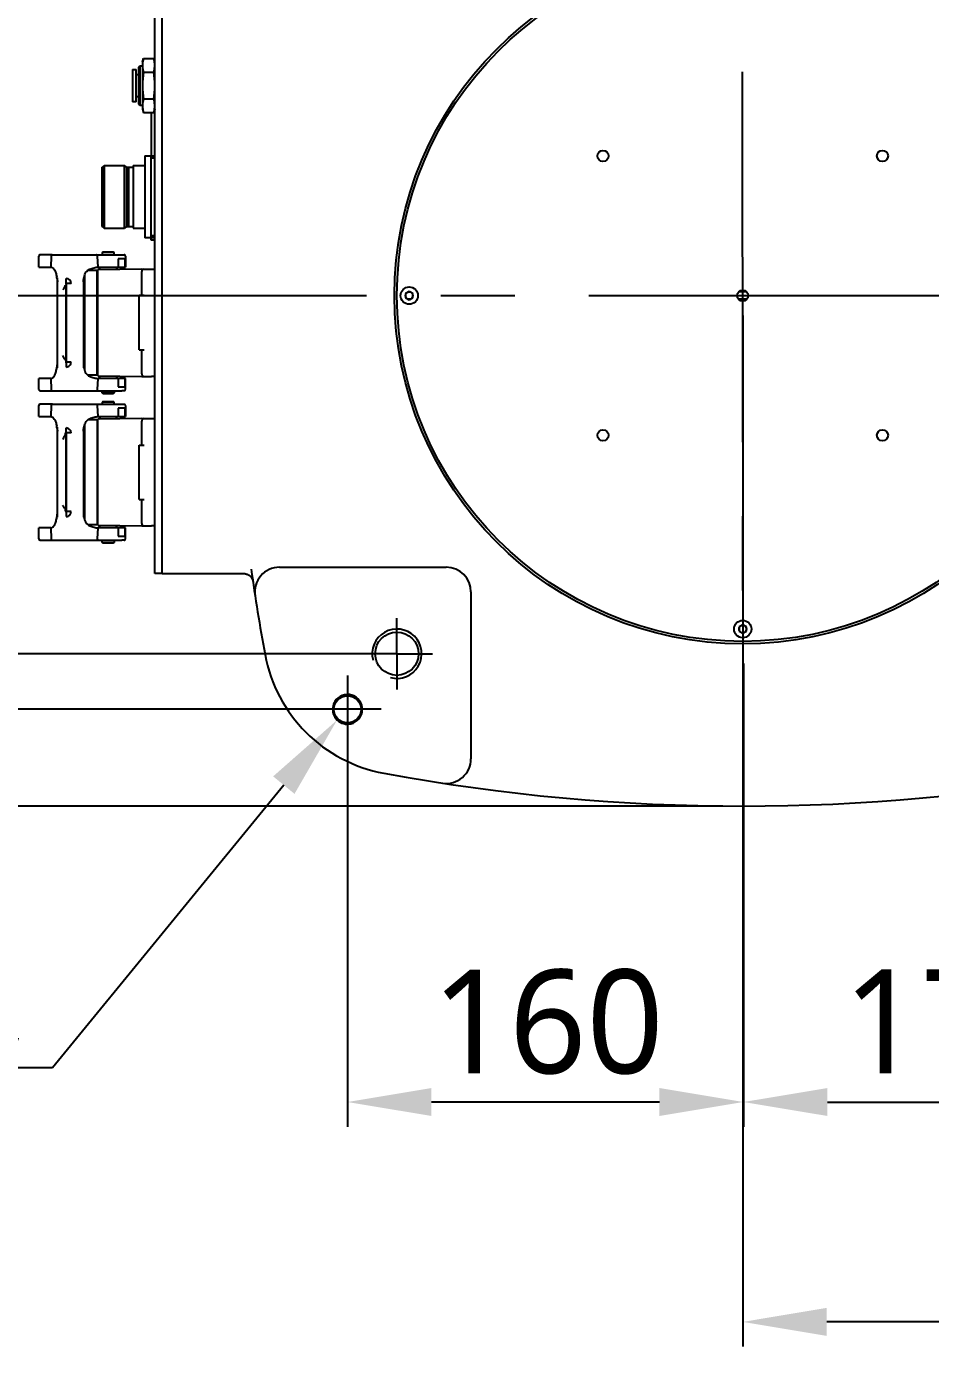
# Model space of a CAD drawing. Header units: millimetres. Extents: x 7426 to 8740, y 124 to 421.
# Drawn here: x 7990.22 to 8008.53, y 343.57 to 370.3 of the extents above; entities that cross this region are included whole.
import ezdxf
from ezdxf import colors
from ezdxf.entities.mleader import LeaderData, LeaderLine
from ezdxf.math import Vec2, Vec3

# ---------------------------------------------------------------- set-up
doc = ezdxf.new("R2010")
doc.units = ezdxf.units.MM
doc.linetypes.add('CENTER', pattern=[0.6, 0.375, -0.075, 0.075, -0.075])
for name, color, linetype in [('中心线', 7, 'Continuous'), ('外形图', 7, 'Continuous'), ('多重引线', 7, 'Continuous'), ('尺寸标注', 7, 'Continuous')]:
    doc.layers.add(name, color=color, linetype=linetype)
doc.styles.add('微软雅黑', font='msyh.ttc')
doc.dimstyles.new('尺寸标注_1_20比例', dxfattribs={"dimtxt": 2.1, "dimasz": 1.7, "dimexe": 0.5, "dimexo": 0.4, "dimgap": 0.5, "dimtad": 1, "dimdec": 1, "dimlfac": 20, "dimdsep": 46, "dimtxsty": '微软雅黑', "dimcen": 0.09, "dimadec": 0, "dimazin": 0, "dimtp": 0.01, "dimtm": 0.01, "dimtfac": 1, "dimtdec": 1, "dimtofl": 0, "dimtmove": 0, "dimatfit": 3, "dimfxl": 1, "dimtolj": 1, "dimarcsym": 0})

# ---------------------------------------------------------------- blocks, each defined once
blk = doc.blocks.new('*D988')
at = {"layer": 'Defpoints', "color": 0}
for p in [(8004.723, 375.18), (7980.613, 354.51), (8004.723, 354.51)]:
    blk.add_point(p, dxfattribs=at)
at = {"layer": '尺寸标注', "color": 0, "linetype": 'Continuous', "lineweight": -2}
for p, q in [((8004.323, 375.18), (7980.113, 375.18)), ((7980.613, 373.48), (7980.613, 356.21)), ((8004.323, 354.51), (7980.113, 354.51))]:
    blk.add_line(p, q, dxfattribs=at)
at = {"layer": '尺寸标注', "color": 0}
for points in [[(7980.897, 373.48), (7980.33, 373.48), (7980.613, 375.18)], [(7980.33, 356.21), (7980.897, 356.21), (7980.613, 354.51)]]:
    blk.add_solid(points, dxfattribs=at)
at = {"layer": '尺寸标注', "color": 0, "insert": (7977.49, 364.845), "char_height": 2.1, "attachment_point": 2, "rotation": 90, "style": '微软雅黑'}
blk.add_mtext('\\A1;（{\\A1;413.4）}', dxfattribs=at)
blk = doc.blocks.new('*D989')
at = {"layer": 'Defpoints', "color": 0}
for p in [(7997.768, 373.22), (7984.708, 356.469), (7997.807, 356.469)]:
    blk.add_point(p, dxfattribs=at)
at = {"layer": '尺寸标注', "color": 0, "linetype": 'Continuous', "lineweight": -2}
for p, q in [((7997.368, 373.22), (7984.208, 373.22)), ((7984.708, 371.52), (7984.708, 358.169)), ((7997.407, 356.469), (7984.208, 356.469))]:
    blk.add_line(p, q, dxfattribs=at)
at = {"layer": '尺寸标注', "color": 0}
for points in [[(7984.991, 371.52), (7984.425, 371.52), (7984.708, 373.22)], [(7984.425, 358.169), (7984.991, 358.169), (7984.708, 356.469)]]:
    blk.add_solid(points, dxfattribs=at)
at = {"layer": '尺寸标注', "color": 0, "insert": (7982.036, 364.333), "char_height": 2.1, "attachment_point": 2, "rotation": 90, "style": '微软雅黑'}
blk.add_mtext('\\A1;\\A1;335', dxfattribs=at)
blk = doc.blocks.new('*D990')
at = {"layer": 'Defpoints', "color": 0}
for p in [(8004.737, 357.794), (7996.722, 357.554), (7996.722, 348.519)]:
    blk.add_point(p, dxfattribs=at)
at = {"layer": '尺寸标注', "color": 0, "linetype": 'Continuous', "lineweight": -2}
for p, q in [((8004.737, 357.394), (8004.737, 348.019)), ((7996.722, 357.154), (7996.722, 348.019)), ((8003.037, 348.519), (7998.422, 348.519))]:
    blk.add_line(p, q, dxfattribs=at)
at = {"layer": '尺寸标注', "color": 0}
for points in [[(7998.422, 348.802), (7998.422, 348.236), (7996.722, 348.519)], [(8003.037, 348.236), (8003.037, 348.802), (8004.737, 348.519)]]:
    blk.add_solid(points, dxfattribs=at)
at = {"layer": '尺寸标注', "color": 0, "insert": (8000.778, 351.2), "char_height": 2.1, "attachment_point": 2, "style": '微软雅黑'}
blk.add_mtext('\\A1;\\A1;160', dxfattribs=at)
blk = doc.blocks.new('*D994')
at = {"layer": 'Defpoints', "color": 0}
for p in [(8004.737, 357.756), (8013.473, 357.594), (8013.473, 348.519)]:
    blk.add_point(p, dxfattribs=at)
at = {"layer": '尺寸标注', "color": 0, "linetype": 'Continuous', "lineweight": -2}
for p, q in [((8004.737, 357.356), (8004.737, 348.019)), ((8013.473, 357.194), (8013.473, 348.019)), ((8006.437, 348.519), (8011.773, 348.519))]:
    blk.add_line(p, q, dxfattribs=at)
at = {"layer": '尺寸标注', "color": 0}
for points in [[(8006.437, 348.802), (8006.437, 348.236), (8004.737, 348.519)], [(8011.773, 348.236), (8011.773, 348.802), (8013.473, 348.519)]]:
    blk.add_solid(points, dxfattribs=at)
at = {"layer": '尺寸标注', "color": 0, "insert": (8009.105, 351.202), "char_height": 2.1, "attachment_point": 2, "style": '微软雅黑'}
blk.add_mtext('\\A1;\\A1;175', dxfattribs=at)
blk = doc.blocks.new('*D995')
at = {"layer": 'Defpoints', "color": 0}
for p in [(7998.845, 372.095), (7988.333, 357.594), (7997.722, 357.594)]:
    blk.add_point(p, dxfattribs=at)
at = {"layer": '尺寸标注', "color": 0, "linetype": 'Continuous', "lineweight": -2}
for p, q in [((7998.445, 372.095), (7987.833, 372.095)), ((7988.333, 370.395), (7988.333, 359.294)), ((7997.322, 357.594), (7987.833, 357.594))]:
    blk.add_line(p, q, dxfattribs=at)
at = {"layer": '尺寸标注', "color": 0}
for points in [[(7988.616, 370.395), (7988.049, 370.395), (7988.333, 372.095)], [(7988.049, 359.294), (7988.616, 359.294), (7988.333, 357.594)]]:
    blk.add_solid(points, dxfattribs=at)
at = {"layer": '尺寸标注', "color": 0, "insert": (7985.662, 364.815), "char_height": 2.1, "attachment_point": 2, "rotation": 90, "style": '微软雅黑'}
blk.add_mtext('\\A1;\\A1;290', dxfattribs=at)
blk = doc.blocks.new('*D1231')
at = {"layer": 'Defpoints', "color": 0}
for p in [(8004.723, 364.845), (8012.689, 356.594), (8004.723, 344.067)]:
    blk.add_point(p, dxfattribs=at)
at = {"layer": '多重引线', "color": 0, "lineweight": -2}
for p, q in [((8004.723, 364.445), (8004.723, 343.567)), ((8012.689, 356.194), (8012.689, 343.567)), ((8010.989, 344.067), (8006.423, 344.067)), ((8012.689, 344.067), (8025.771, 344.067))]:
    blk.add_line(p, q, dxfattribs=at)
at = {"layer": '多重引线', "color": 0}
for points in [[(8006.423, 344.351), (8006.423, 343.784), (8004.723, 344.067)], [(8010.989, 343.784), (8010.989, 344.351), (8012.689, 344.067)]]:
    blk.add_solid(points, dxfattribs=at)
at = {"layer": '多重引线', "color": 0, "insert": (8020.08, 345.659), "char_height": 2.1, "attachment_point": 5, "style": '微软雅黑'}
blk.add_mtext('\\A1;\\A1;160±0.5', dxfattribs=at)
blk = doc.blocks.new('*D1245')
at = {"layer": 'Defpoints', "color": 0}
for p in [(8015.058, 388.664), (7992.822, 370.47), (8015.058, 364.845)]:
    blk.add_point(p, dxfattribs=at)
at = {"layer": '多重引线', "color": 0, "lineweight": -2}
for p, q in [((7992.822, 370.87), (7992.822, 389.164)), ((8015.058, 365.245), (8015.058, 389.164)), ((7994.522, 388.664), (8013.358, 388.664))]:
    blk.add_line(p, q, dxfattribs=at)
at = {"layer": '多重引线', "color": 0}
for points in [[(7994.522, 388.948), (7994.522, 388.381), (7992.822, 388.664)], [(8013.358, 388.381), (8013.358, 388.948), (8015.058, 388.664)]]:
    blk.add_solid(points, dxfattribs=at)
at = {"layer": '多重引线', "color": 0, "insert": (8003.94, 390.453), "char_height": 2.1, "attachment_point": 5, "style": '微软雅黑'}
blk.add_mtext('\\A1;\\A1;(444.7)', dxfattribs=at)

msp = doc.modelspace()

# ---------------------------------------------------------------- linework, layer by layer
at = {"layer": '中心线', "linetype": 'CENTER', "ltscale": 20}
for p, q in [((8004.7371, 349.8765), (8004.7083, 376.7085)), ((7989.6085, 364.8448), (8080.2305, 364.8448))]:
    msp.add_line(p, q, dxfattribs=at)
at = {"layer": '外形图', "color": 0, "linetype": 'Continuous'}
for p, q in [((7992.8221, 359.2195), (7992.8221, 370.4701)), ((7992.9721, 359.2195), (7992.9721, 370.4701)), ((7992.3695, 369.4201), (7992.3695, 368.77)), ((7992.3695, 369.4201), (7992.4445, 369.4201)), ((7992.4445, 368.77), (7992.4445, 369.4201)), ((7992.4895, 369.4644), (7992.5202, 369.4951)), ((7992.4895, 369.4644), (7992.4895, 368.7257)), ((7992.5202, 369.4951), (7992.5202, 368.695)), ((7992.5202, 369.4951), (7992.5721, 369.4951)), ((7992.5721, 369.5701), (7992.5917, 369.6436)), ((7992.5721, 369.5701), (7992.5721, 368.62)), ((7992.5917, 369.6436), (7992.8024, 369.6436)), ((7992.8221, 369.5701), (7992.8024, 369.6436)), ((7992.4445, 369.3188), (7992.4895, 369.3188)), ((7992.5917, 369.3693), (7992.8024, 369.3693)), ((7992.4895, 368.8713), (7992.4445, 368.8713)), ((7992.4445, 368.77), (7992.3695, 368.77)), ((7992.5202, 368.695), (7992.4895, 368.7257)), ((7992.5721, 368.695), (7992.5202, 368.695)), ((7992.5721, 368.62), (7992.5917, 368.5465)), ((7992.8024, 368.8208), (7992.5917, 368.8208)), ((7992.8221, 368.62), (7992.8024, 368.5465)), ((7992.8024, 368.5465), (7992.5917, 368.5465)), ((7992.7471, 368.5465), (7992.7471, 367.6775)), ((7992.6221, 367.6775), (7992.6221, 366.0124)), ((7992.6221, 367.6775), (7992.7996, 367.6775)), ((7992.7471, 366.0124), (7992.7471, 367.6775)), ((7992.7471, 367.6325), (7992.8221, 367.6325)), ((7992.7996, 367.6325), (7992.7996, 367.6775)), ((7991.747, 367.4424), (7991.747, 366.2474)), ((7991.747, 367.4424), (7991.772, 367.4424)), ((7991.772, 367.4549), (7991.797, 367.48)), ((7991.772, 367.4549), (7991.772, 366.2349)), ((7991.797, 367.48), (7991.797, 366.2099)), ((7991.797, 367.48), (7992.2095, 367.48)), ((7992.2095, 366.2099), (7992.2095, 367.48)), ((7992.247, 367.4424), (7992.2095, 367.48)), ((7992.247, 367.4424), (7992.247, 366.2474)), ((7992.247, 367.4424), (7992.387, 367.4424)), ((7992.2905, 367.4353), (7992.2905, 366.2545)), ((7992.387, 367.48), (7992.6221, 367.48)), ((7992.387, 367.4799), (7992.387, 366.2099)), ((7991.747, 366.2474), (7991.772, 366.2474)), ((7991.772, 366.2349), (7991.797, 366.2099)), ((7991.797, 366.2099), (7992.2095, 366.2099)), ((7992.247, 366.2474), (7992.2095, 366.2099)), ((7992.247, 366.2474), (7992.387, 366.2474)), ((7992.387, 366.2099), (7992.6221, 366.2099)), ((7992.7996, 366.0124), (7992.6221, 366.0124)), ((7992.8221, 366.0574), (7992.7471, 366.0574)), ((7992.7471, 365.9699), (7992.7471, 366.0124)), ((7992.8221, 365.9699), (7992.7471, 365.9699)), ((7992.7996, 366.0124), (7992.7996, 366.0574)), ((7990.4769, 365.4227), (7990.4769, 365.6448)), ((7990.7465, 365.6698), (7990.5019, 365.6698)), ((7990.7226, 365.6448), (7990.7161, 365.4227)), ((7990.7495, 365.6698), (7992.1526, 365.6698)), ((7991.6742, 365.4227), (7991.6602, 365.6448)), ((7991.757, 365.7149), (7991.767, 365.7249)), ((7991.757, 365.7149), (7991.757, 365.6698)), ((7991.997, 365.7149), (7991.757, 365.7149)), ((7991.987, 365.7249), (7991.767, 365.7249)), ((7991.987, 365.7249), (7991.997, 365.7149)), ((7991.997, 365.6698), (7991.997, 365.7149)), ((7992.1526, 365.6698), (7992.1998, 365.6698)), ((7992.227, 365.6448), (7992.227, 365.4227)), ((7990.4769, 365.4227), (7990.7161, 365.4227)), ((7992.5571, 365.3798), (7991.6695, 365.3698)), ((7991.6742, 365.4227), (7992.227, 365.4227)), ((7991.6766, 365.3699), (7991.7306, 365.4227)), ((7992.0235, 365.4227), (7992.0729, 365.3744)), ((7992.0798, 365.5927), (7992.0798, 365.4227)), ((7992.221, 365.5927), (7992.0798, 365.5927)), ((7992.221, 365.4227), (7992.221, 365.5927)), ((7992.5571, 365.3798), (7992.7571, 365.3798)), ((7992.7571, 365.3793), (7992.8221, 365.3793)), ((7990.8524, 363.3836), (7990.8524, 365.2059)), ((7991.3774, 365.206), (7991.3774, 363.3835)), ((7991.4024, 365.2637), (7991.4024, 363.3258)), ((7991.4715, 365.3586), (7991.657, 365.3586)), ((7991.657, 363.231), (7991.657, 365.3586)), ((7991.657, 365.3061), (7991.6695, 365.3061)), ((7991.6695, 363.2197), (7991.6695, 365.3698)), ((7992.5571, 364.8448), (7992.5571, 365.3298)), ((7991.0274, 365.089), (7991.0174, 365.0882)), ((7991.0174, 365.0876), (7991.0174, 365.0886)), ((7991.0174, 365.0882), (7991.0366, 365.087)), ((7991.0366, 365.087), (7991.0174, 365.0855)), ((7991.0174, 365.0855), (7991.0366, 365.0843)), ((7991.0366, 365.0843), (7991.0174, 365.0829)), ((7991.0174, 365.0829), (7991.0366, 365.0816)), ((7991.0366, 365.0816), (7991.0174, 365.0802)), ((7991.0174, 365.0802), (7991.0366, 365.0789)), ((7991.0366, 365.0789), (7991.0174, 365.0775)), ((7991.0174, 365.0775), (7991.0366, 365.0762)), ((7991.0366, 365.0762), (7991.0174, 365.0748)), ((7991.0174, 365.0748), (7991.0366, 365.0735)), ((7991.0366, 365.0735), (7991.0174, 365.0721)), ((7991.0174, 365.0721), (7991.0366, 365.0708)), ((7991.0366, 365.0708), (7991.0174, 365.0694)), ((7991.0174, 365.0694), (7991.0366, 365.0682)), ((7991.0366, 365.0682), (7991.0174, 365.0667)), ((7991.0174, 365.0667), (7991.0366, 365.0655)), ((7991.0366, 365.0655), (7991.0174, 365.064)), ((7991.0174, 365.064), (7991.0366, 365.0628)), ((7991.0366, 365.0628), (7991.0174, 365.0613)), ((7991.0174, 365.0613), (7991.0274, 365.0607)), ((7991.0274, 365.0913), (7991.0273, 365.0935)), ((7991.0274, 365.0876), (7991.0274, 365.0905)), ((7991.1274, 365.0905), (7991.0274, 365.0905)), ((7991.0274, 365.0589), (7991.0274, 365.0607)), ((7991.0274, 363.5314), (7991.0274, 365.0582)), ((7991.0366, 363.5019), (7991.0366, 365.0876)), ((7992.507, 363.7447), (7992.507, 364.8448)), ((7992.6071, 364.8448), (7992.507, 364.8448)), ((7997.9724, 364.9314), (7997.8974, 364.8881)), ((7997.8974, 364.8881), (7997.8974, 364.8015)), ((7998.0474, 364.8881), (7997.9724, 364.9314)), ((7998.0474, 364.8015), (7998.0474, 364.8881)), ((8004.8057, 364.9198), (8004.6397, 364.9198)), ((7997.8974, 364.8015), (7997.9724, 364.7582)), ((7997.9724, 364.7582), (7998.0474, 364.8015)), ((8004.8057, 364.7698), (8004.6397, 364.7698)), ((7991.0274, 363.5289), (7991.0174, 363.5282)), ((7991.0174, 363.5282), (7991.0366, 363.5268)), ((7991.0366, 363.5268), (7991.0174, 363.5255)), ((7991.0174, 363.5255), (7991.0366, 363.5241)), ((7991.0366, 363.5241), (7991.0174, 363.5228)), ((7991.0174, 363.5228), (7991.0366, 363.5214)), ((7991.0366, 363.5214), (7991.0174, 363.5202)), ((7991.0174, 363.5202), (7991.0366, 363.5187)), ((7991.0366, 363.5187), (7991.0174, 363.5175)), ((7991.0174, 363.5175), (7991.0366, 363.516)), ((7991.0366, 363.516), (7991.0174, 363.5148)), ((7991.0174, 363.5148), (7991.0366, 363.5133)), ((7991.0366, 363.5133), (7991.0174, 363.5121)), ((7991.0174, 363.5121), (7991.0366, 363.5106)), ((7991.0366, 363.5106), (7991.0174, 363.5094)), ((7991.0174, 363.5094), (7991.0366, 363.5079)), ((7991.0366, 363.5079), (7991.0174, 363.5067)), ((7991.0174, 363.5067), (7991.0366, 363.5052)), ((7991.0366, 363.5052), (7991.0174, 363.504)), ((7991.0174, 363.504), (7991.0366, 363.5025)), ((7991.0366, 363.5025), (7991.0174, 363.5013)), ((7991.0174, 363.5013), (7991.0274, 363.5005)), ((7991.0274, 363.5289), (7991.0274, 363.5307)), ((7991.0274, 363.499), (7991.0274, 363.502)), ((7992.507, 363.7447), (7992.6071, 363.7447)), ((7992.5571, 363.2597), (7992.5571, 363.7447)), ((7991.0272, 363.4993), (7991.0274, 363.499)), ((7991.1274, 363.499), (7991.0274, 363.499)), ((7991.6695, 363.2835), (7991.657, 363.2835)), ((7990.4769, 362.9447), (7990.4769, 363.1669)), ((7990.7161, 363.1669), (7990.4769, 363.1669)), ((7990.7161, 363.1669), (7990.7226, 362.9447)), ((7991.657, 363.231), (7991.4715, 363.231)), ((7991.6602, 362.9447), (7991.6742, 363.1669)), ((7991.6695, 363.2197), (7992.5571, 363.2097)), ((7992.227, 363.1669), (7991.6742, 363.1669)), ((7991.6766, 363.2196), (7991.7306, 363.1669)), ((7992.0235, 363.1669), (7992.0729, 363.2152)), ((7992.0798, 363.1669), (7992.0798, 362.9969)), ((7992.0798, 362.9969), (7992.221, 362.9969)), ((7992.221, 362.9969), (7992.221, 363.1669)), ((7992.227, 362.9447), (7992.227, 363.1669)), ((7992.5571, 363.2097), (7992.7571, 363.2097)), ((7992.8221, 363.2092), (7992.7571, 363.2092)), ((7990.5019, 362.9197), (7990.7465, 362.9197)), ((7990.7495, 362.9197), (7992.1526, 362.9197)), ((7991.757, 362.8747), (7991.757, 362.9197)), ((7991.767, 362.8647), (7991.757, 362.8747)), ((7991.757, 362.8747), (7991.997, 362.8747)), ((7991.767, 362.6997), (7991.757, 362.6897)), ((7991.767, 362.8647), (7991.987, 362.8647)), ((7991.767, 362.6997), (7991.987, 362.6997)), ((7991.997, 362.8747), (7991.987, 362.8647)), ((7991.997, 362.6897), (7991.987, 362.6997)), ((7991.997, 362.9197), (7991.997, 362.8747)), ((7992.2016, 362.9197), (7992.1526, 362.9197)), ((7990.4769, 362.3975), (7990.4769, 362.6197)), ((7990.7481, 362.6447), (7990.5019, 362.6447)), ((7990.7226, 362.6197), (7990.7161, 362.3975)), ((7990.7226, 362.6197), (7990.7255, 362.6196)), ((7990.7241, 362.6196), (7990.7226, 362.6189)), ((7990.7488, 362.6447), (7992.1526, 362.6447)), ((7991.6742, 362.3975), (7991.6602, 362.6197)), ((7991.757, 362.6897), (7991.757, 362.6447)), ((7991.997, 362.6897), (7991.757, 362.6897)), ((7991.997, 362.6447), (7991.997, 362.6897)), ((7992.0798, 362.5675), (7992.0798, 362.3975)), ((7992.221, 362.5675), (7992.0798, 362.5675)), ((7992.1526, 362.6447), (7992.1998, 362.6447)), ((7992.221, 362.3975), (7992.221, 362.5675)), ((7992.227, 362.6197), (7992.227, 362.3975)), ((7990.4769, 362.3975), (7990.7161, 362.3975)), ((7990.8524, 360.3584), (7990.8524, 362.1808)), ((7991.0274, 362.0659), (7991.0274, 362.1656)), ((7991.3774, 362.1808), (7991.3774, 360.3584)), ((7991.4024, 362.2384), (7991.4024, 360.3008)), ((7991.4719, 362.3334), (7991.657, 362.3334)), ((7991.657, 362.3334), (7991.657, 360.2058)), ((7991.657, 362.2809), (7991.6695, 362.2809)), ((7992.5571, 362.3547), (7991.6695, 362.3447)), ((7991.6695, 360.1945), (7991.6695, 362.3447)), ((7991.6742, 362.3975), (7992.227, 362.3975)), ((7991.6798, 362.3448), (7991.7325, 362.3975)), ((7992.0215, 362.3975), (7992.0699, 362.3492)), ((7992.5568, 362.3547), (7992.557, 362.3547)), ((7992.5571, 362.3547), (7992.7571, 362.3547)), ((7992.5571, 361.8196), (7992.5571, 362.3047)), ((7992.7571, 362.3542), (7992.8221, 362.3542)), ((7991.0274, 362.0638), (7991.0174, 362.0631)), ((7991.0174, 362.0624), (7991.0174, 362.0634)), ((7991.0174, 362.0631), (7991.0366, 362.0618)), ((7991.0366, 362.0618), (7991.0174, 362.0604)), ((7991.0174, 362.0598), (7991.0174, 362.0611)), ((7991.0174, 362.0604), (7991.0366, 362.0591)), ((7991.0366, 362.0591), (7991.0174, 362.0577)), ((7991.0174, 362.0571), (7991.0174, 362.0584)), ((7991.0174, 362.0577), (7991.0366, 362.0564)), ((7991.0366, 362.0564), (7991.0174, 362.055)), ((7991.0174, 362.0544), (7991.0174, 362.0557)), ((7991.0174, 362.055), (7991.0366, 362.0538)), ((7991.0366, 362.0538), (7991.0174, 362.0523)), ((7991.0174, 362.0517), (7991.0174, 362.053)), ((7991.0174, 362.0523), (7991.0366, 362.0511)), ((7991.0366, 362.0511), (7991.0174, 362.0496)), ((7991.0174, 362.049), (7991.0174, 362.0503)), ((7991.0174, 362.0496), (7991.0366, 362.0484)), ((7991.0366, 362.0484), (7991.0174, 362.0469)), ((7991.0174, 362.0463), (7991.0174, 362.0476)), ((7991.0174, 362.0469), (7991.0366, 362.0457)), ((7991.0366, 362.0457), (7991.0174, 362.0442)), ((7991.0174, 362.0436), (7991.0174, 362.0449)), ((7991.0174, 362.0442), (7991.0366, 362.043)), ((7991.0366, 362.043), (7991.0174, 362.0415)), ((7991.0174, 362.0409), (7991.0174, 362.0423)), ((7991.0174, 362.0415), (7991.0279, 362.0409)), ((7991.0366, 362.0403), (7991.0174, 362.0388)), ((7991.0174, 362.0382), (7991.0174, 362.0396)), ((7991.0174, 362.0388), (7991.0366, 362.0376)), ((7991.0366, 362.0376), (7991.0174, 362.0361)), ((7991.0174, 362.0358), (7991.0174, 362.0369)), ((7991.0174, 362.0361), (7991.0274, 362.0355)), ((7991.0274, 362.0634), (7991.0274, 362.0654)), ((7991.1274, 362.0654), (7991.0274, 362.0654)), ((7991.0274, 362.0337), (7991.0274, 362.0355)), ((7991.0274, 360.5062), (7991.0274, 362.033)), ((7991.0366, 362.0611), (7991.0366, 362.0624)), ((7991.0366, 362.0584), (7991.0366, 362.0598)), ((7991.0366, 362.0557), (7991.0366, 362.0571)), ((7991.0366, 362.053), (7991.0366, 362.0544)), ((7991.0366, 362.0503), (7991.0366, 362.0517)), ((7991.0366, 362.0476), (7991.0366, 362.049)), ((7991.0366, 362.0449), (7991.0366, 362.0463)), ((7991.0366, 362.0423), (7991.0366, 362.0436)), ((7991.0366, 360.501), (7991.0366, 362.0409)), ((7992.507, 360.7196), (7992.507, 361.8196)), ((7992.507, 361.8196), (7992.6071, 361.8196)), ((7991.3949, 361.2569), (7991.3774, 361.26)), ((7991.3949, 361.1847), (7991.3774, 361.1816)), ((7991.3949, 361.1716), (7991.3774, 361.1747)), ((7991.3949, 361.1585), (7991.3774, 361.1615)), ((7991.3949, 361.2635), (7991.3785, 361.2664)), ((7991.3949, 361.1847), (7991.3949, 361.2635)), ((7991.3949, 361.0797), (7991.3949, 361.1716)), ((7991.3949, 361.0797), (7991.3774, 361.0766)), ((7991.3774, 360.9778), (7991.3949, 360.9747)), ((7991.3949, 360.9616), (7991.3774, 360.9585)), ((7991.3949, 360.9288), (7991.3774, 360.9318)), ((7991.3949, 360.8566), (7991.3774, 360.8535)), ((7991.3949, 360.9353), (7991.3785, 360.9382)), ((7991.3949, 360.9616), (7991.3949, 360.9747)), ((7991.3949, 360.8566), (7991.3949, 360.9353)), ((7991.3774, 360.7546), (7991.3949, 360.7516)), ((7991.3949, 360.6859), (7991.3774, 360.6828)), ((7991.3774, 360.6628), (7991.3949, 360.6597)), ((7991.3949, 360.6006), (7991.3774, 360.5975)), ((7991.3774, 360.5709), (7991.3949, 360.5678)), ((7991.3949, 360.5941), (7991.3785, 360.5912)), ((7991.3949, 360.6859), (7991.3949, 360.7516)), ((7991.3949, 360.5941), (7991.3949, 360.6597)), ((7991.3949, 360.489), (7991.3949, 360.5678)), ((7992.507, 360.7196), (7992.6071, 360.7196)), ((7992.5571, 360.2345), (7992.5571, 360.7196)), ((7991.0274, 360.5037), (7991.0174, 360.5031)), ((7991.0174, 360.5023), (7991.0174, 360.5034)), ((7991.0174, 360.5031), (7991.0366, 360.5016)), ((7991.0366, 360.5016), (7991.0174, 360.5004)), ((7991.0174, 360.4996), (7991.0174, 360.501)), ((7991.0174, 360.5004), (7991.0366, 360.4989)), ((7991.0279, 360.4984), (7991.0174, 360.4977)), ((7991.0174, 360.4969), (7991.0174, 360.4983)), ((7991.0174, 360.4977), (7991.0366, 360.4962)), ((7991.0366, 360.4962), (7991.0174, 360.495)), ((7991.0174, 360.4943), (7991.0174, 360.4956)), ((7991.0174, 360.495), (7991.0366, 360.4935)), ((7991.0366, 360.4935), (7991.0174, 360.4923)), ((7991.0174, 360.4916), (7991.0174, 360.4929)), ((7991.0174, 360.4923), (7991.0366, 360.4908)), ((7991.0366, 360.4908), (7991.0174, 360.4896)), ((7991.0174, 360.4889), (7991.0174, 360.4902)), ((7991.0174, 360.4896), (7991.0366, 360.4881)), ((7991.0366, 360.4881), (7991.0174, 360.4869)), ((7991.0174, 360.4862), (7991.0174, 360.4875)), ((7991.0174, 360.4869), (7991.0366, 360.4854)), ((7991.0366, 360.4854), (7991.0174, 360.4842)), ((7991.0174, 360.4835), (7991.0174, 360.4848)), ((7991.0174, 360.4842), (7991.0366, 360.4828)), ((7991.0366, 360.4828), (7991.0174, 360.4815)), ((7991.0174, 360.4808), (7991.0174, 360.4821)), ((7991.0174, 360.4815), (7991.0366, 360.4801)), ((7991.0366, 360.4801), (7991.0174, 360.4788)), ((7991.0174, 360.4781), (7991.0174, 360.4794)), ((7991.0174, 360.4788), (7991.0366, 360.4774)), ((7991.0366, 360.4774), (7991.0174, 360.4761)), ((7991.0174, 360.4761), (7991.0274, 360.4754)), ((7991.0274, 360.5037), (7991.0274, 360.5055)), ((7991.0274, 360.4746), (7991.0274, 360.4758)), ((7991.0274, 360.4744), (7991.0274, 360.4738)), ((7991.0366, 360.4983), (7991.0366, 360.4996)), ((7991.0366, 360.4956), (7991.0366, 360.4969)), ((7991.0366, 360.4929), (7991.0366, 360.4943)), ((7991.0366, 360.4902), (7991.0366, 360.4916)), ((7991.0366, 360.4875), (7991.0366, 360.4889)), ((7991.0366, 360.4848), (7991.0366, 360.4862)), ((7991.0366, 360.4821), (7991.0366, 360.4835)), ((7991.0366, 360.4794), (7991.0366, 360.4808)), ((7991.0366, 360.4768), (7991.0366, 360.4781)), ((7991.3949, 360.5547), (7991.3774, 360.5516)), ((7991.3774, 360.5053), (7991.3949, 360.5022)), ((7991.3949, 360.489), (7991.3774, 360.486)), ((7990.4769, 359.9195), (7990.4769, 360.1417)), ((7990.7161, 360.1417), (7990.4769, 360.1417)), ((7990.7161, 360.1417), (7990.7226, 359.9195)), ((7991.657, 360.2058), (7991.4719, 360.2058)), ((7991.6695, 360.2583), (7991.657, 360.2583)), ((7991.6602, 359.9195), (7991.6742, 360.1417)), ((7991.6695, 360.1945), (7992.5571, 360.1845)), ((7992.227, 360.1417), (7991.6742, 360.1417)), ((7991.6798, 360.1944), (7991.7325, 360.1417)), ((7992.0215, 360.1417), (7992.0699, 360.19)), ((7992.0798, 360.1417), (7992.0798, 359.9717)), ((7992.221, 359.9717), (7992.221, 360.1417)), ((7992.227, 359.9195), (7992.227, 360.1417)), ((7992.557, 360.1845), (7992.5568, 360.1845)), ((7992.5571, 360.1845), (7992.7571, 360.1845)), ((7992.8221, 360.185), (7992.7571, 360.185)), ((7990.5019, 359.8945), (7990.7465, 359.8945)), ((7990.7241, 359.9196), (7990.7226, 359.9203)), ((7990.7226, 359.9196), (7990.7255, 359.9196)), ((7990.7495, 359.8945), (7992.1526, 359.8945)), ((7991.757, 359.8495), (7991.757, 359.8945)), ((7991.767, 359.8395), (7991.757, 359.8495)), ((7991.757, 359.8495), (7991.997, 359.8495)), ((7991.767, 359.8395), (7991.987, 359.8395)), ((7991.997, 359.8495), (7991.987, 359.8395)), ((7991.997, 359.8945), (7991.997, 359.8495)), ((7992.0798, 359.9717), (7992.221, 359.9717)), ((7992.2016, 359.8945), (7992.1526, 359.8945)), ((7995.3463, 359.3445), (7998.7224, 359.3445)), ((7992.9721, 359.2195), (7992.8221, 359.2195)), ((7992.9721, 359.2195), (7994.6179, 359.2195)), ((7999.2224, 358.8445), (7999.2224, 355.4684)), ((8004.7227, 358.181), (8004.6477, 358.1377)), ((8004.7977, 358.1377), (8004.7227, 358.181)), ((8004.6477, 358.1377), (8004.6477, 358.0511)), ((8004.6477, 358.0511), (8004.7227, 358.0078)), ((8004.7227, 358.0078), (8004.7977, 358.0511)), ((8004.7977, 358.0511), (8004.7977, 358.1377))]:
    msp.add_line(p, q, dxfattribs=at)
at = {"layer": '外形图', "color": 0}
for q in [(7997.7223, 358.3152), (7997.0016, 357.5944), (7997.7223, 356.8736), (7998.4431, 357.5944)]:
    msp.add_line((7997.7223, 357.5944), q, dxfattribs=at)
at = {"layer": '外形图', "color": 0, "linetype": 'Continuous'}
for points in [[(7994.6179, 359.2195), (7994.6194, 359.2195), (7994.6259, 359.2192)], [(7994.6259, 359.2192), (7994.6345, 359.2185), (7994.6445, 359.2172), (7994.6557, 359.2151), (7994.6679, 359.2121)], [(7994.6679, 359.2121), (7994.6812, 359.208), (7994.6955, 359.2024), (7994.7107, 359.195), (7994.7276, 359.1847), (7994.7435, 359.1726), (7994.7559, 359.161), (7994.7662, 359.1497), (7994.7746, 359.1386), (7994.7817, 359.1279), (7994.7877, 359.1175), (7994.7927, 359.1074), (7994.7969, 359.0975), (7994.8004, 359.088), (7994.8033, 359.079), (7994.8056, 359.0707), (7994.8074, 359.063), (7994.8089, 359.0558), (7994.81, 359.049), (7994.8104, 359.0468)]]:
    msp.add_lwpolyline(points, dxfattribs=at)
for centre, radius in [((8004.7227, 364.8448), 7.0504), ((8004.7227, 364.8448), 7.0004), ((8001.8941, 367.6734), 0.1125), ((8007.5513, 367.6734), 0.1125), ((7997.9724, 364.8448), 0.175), ((7997.9724, 364.8448), 0.075), ((8004.7227, 364.8448), 0.1125), ((8001.8941, 362.0162), 0.1125), ((8007.5513, 362.0162), 0.1125), ((8004.7227, 358.0944), 0.175), ((8004.7227, 358.0944), 0.075), ((7997.7223, 357.5944), 0.4375), ((7996.7223, 356.4693), 0.275)]:
    msp.add_circle(centre, radius, dxfattribs=at)
for centre, radius, start, end in [((7990.5019, 365.6448), 0.025, 89.99982, 180), ((7992.202, 365.6448), 0.025, 0, 90.01563), ((7992.6071, 365.3298), 0.05, 90, 180.00126), ((7989.856, 365.0397), 0.9983, 10.24247, 10.56481), ((7989.6608, 365.0051), 1.1965, 8.83035, 10.2083), ((7991.0272, 365.0907), 0.1001, 359.93188, 89.9283), ((7991.9612, 365.1088), 0.5811, 169.22246, 171.08224), ((7991.8666, 365.1263), 0.4849, 169.00382, 169.16705), ((7989.8456, 363.5518), 1.0089, 349.57835, 349.75648), ((7989.6565, 363.5851), 1.2009, 349.794, 351.19849), ((7991.9603, 363.4806), 0.5801, 188.93375, 190.7783), ((7991.8658, 363.4631), 0.4841, 190.83253, 191.01976), ((7992.6071, 363.2597), 0.05, 179.99874, 270), ((7990.5019, 362.9447), 0.025, 180, 270.00018), ((7992.202, 362.9447), 0.025, 269.98437, 0), ((7990.5019, 362.6197), 0.025, 90, 180), ((7992.202, 362.6197), 0.025, 0, 90.01563), ((7989.8693, 362.0169), 0.9848, 10.24021, 10.75373), ((7989.6633, 361.9804), 1.194, 8.84476, 10.20979), ((7991.0272, 362.0655), 0.1001, 359.93073, 89.9293), ((7991.9472, 362.0861), 0.5669, 169.21292, 170.83485), ((7991.8532, 362.1037), 0.4712, 168.57147, 169.17668), ((7992.6071, 362.3047), 0.05, 90, 180.00119), ((7989.8692, 360.5223), 0.9849, 349.2475, 349.75977), ((7989.6633, 360.5588), 1.194, 349.79022, 351.15525), ((7991.9476, 360.4532), 0.5672, 189.15835, 190.78687), ((7991.8535, 360.4355), 0.4715, 190.82361, 191.41858), ((7992.6071, 360.2345), 0.05, 179.99881, 270), ((7990.5019, 359.9195), 0.025, 180, 270), ((7992.202, 359.9195), 0.025, 269.98437, 0), ((8034.3902, 364.8448), 40.0022, 187.95452, 190.46271), ((7995.3463, 358.8445), 0.5, 90, 188.73701), ((7998.7224, 358.8445), 0.5, 0, 90), ((7997.7223, 357.5944), 0.5, 255, 195), ((7998.0033, 358.1254), 3.0002, 190.46271, 259.53729), ((7996.7223, 356.4693), 0.3, 255, 195), ((7996.7223, 356.4693), 0.3, 152.79826, 270), ((7998.7224, 355.4684), 0.5, 261.26302, 0), ((8004.7227, 394.5122), 40.0022, 259.53729, 280.46271)]:
    msp.add_arc(centre, radius, start, end, dxfattribs=at)
for points, knots in [([(7992.5917, 369.6436), (7992.5887, 369.6322), (7992.5778, 369.5873), (7992.5721, 369.541), (7992.5721, 369.5064)], [0, 0, 0, 0, 0.2531835, 1, 1, 1, 1]), ([(7992.5721, 369.5064), (7992.5721, 369.495), (7992.5738, 369.4487), (7992.5827, 369.4029), (7992.5917, 369.3693)], [0, 0, 0, 0, 0.2479704, 1, 1, 1, 1]), ([(7992.8176, 369.5696), (7992.8151, 369.5882), (7992.8102, 369.613), (7992.804, 369.6374), (7992.8024, 369.6436)], [0, 0, 0, 0, 0.7481167, 1, 1, 1, 1]), ([(7992.8024, 369.3693), (7992.8054, 369.3806), (7992.8164, 369.4255), (7992.8221, 369.4719), (7992.8221, 369.5064)], [0, 0, 0, 0, 0.2531835, 1, 1, 1, 1]), ([(7992.5917, 368.8208), (7992.5887, 368.8095), (7992.5778, 368.7646), (7992.5721, 368.7182), (7992.5721, 368.6837)], [0, 0, 0, 0, 0.2531835, 1, 1, 1, 1]), ([(7992.5765, 368.6205), (7992.579, 368.6019), (7992.5839, 368.5771), (7992.5901, 368.5527), (7992.5917, 368.5465)], [0, 0, 0, 0, 0.7481167, 1, 1, 1, 1]), ([(7992.8221, 368.6837), (7992.8221, 368.6951), (7992.8203, 368.7414), (7992.8114, 368.7872), (7992.8024, 368.8208)], [0, 0, 0, 0, 0.2479704, 1, 1, 1, 1]), ([(7992.8024, 368.5465), (7992.8054, 368.5577), (7992.8163, 368.6023), (7992.822, 368.6483), (7992.8221, 368.6825)], [0, 0, 0, 0, 0.2531656, 1, 1, 1, 1]), ([(7990.7465, 365.6698), (7990.7404, 365.6698), (7990.7274, 365.6643), (7990.7226, 365.6512), (7990.7226, 365.6448)], [0, 0, 0, 0, 0.4923815, 1, 1, 1, 1]), ([(7991.6602, 365.6448), (7991.6602, 365.6511), (7991.6565, 365.6635), (7991.6445, 365.6698), (7991.639, 365.6698)], [0, 0, 0, 0, 0.5289772, 1, 1, 1, 1]), ([(7990.7161, 365.4227), (7990.7296, 365.4227), (7990.7603, 365.4099), (7990.7946, 365.3664), (7990.8204, 365.3014), (7990.8322, 365.2508), (7990.8374, 365.2227)], [0, 0, 0, 0, 0.161933, 0.3740658, 0.654668, 1, 1, 1, 1]), ([(7991.3906, 365.2188), (7991.3973, 365.2531), (7991.4137, 365.3039), (7991.4605, 365.3536), (7991.5159, 365.3862), (7991.5874, 365.4114), (7991.6464, 365.4227), (7991.6742, 365.4227)], [0, 0, 0, 0, 0.2763797, 0.4035853, 0.5309786, 0.7803235, 1, 1, 1, 1]), ([(7991.0279, 365.0958), (7991.028, 365.0978), (7991.0269, 365.1026), (7991.0278, 365.1147), (7991.0269, 365.1443), (7991.0274, 365.1712), (7991.0274, 365.1908)], [0, 0, 0, 0, 0.0638868, 0.1503495, 0.3829513, 1, 1, 1, 1]), ([(7990.9942, 365.025), (7990.9917, 365.0198), (7990.9797, 364.9984), (7990.9672, 364.9771), (7990.9597, 364.9598)], [0, 0, 0, 0, 0.2335257, 1, 1, 1, 1]), ([(7991.0274, 365.0582), (7991.0241, 365.0574), (7991.0092, 365.0509), (7990.9995, 365.0364), (7990.9942, 365.025)], [0, 0, 0, 0, 0.2115145, 1, 1, 1, 1]), ([(7991.0273, 365.0935), (7991.0274, 365.0938), (7991.0277, 365.0946), (7991.0279, 365.0954), (7991.0279, 365.0958)], [0, 0, 0, 0, 0.4681931, 1, 1, 1, 1]), ([(7990.9942, 363.5645), (7990.9917, 363.5697), (7990.9797, 363.5912), (7990.9672, 363.6125), (7990.9597, 363.6298)], [0, 0, 0, 0, 0.2335257, 1, 1, 1, 1]), ([(7990.9942, 363.5645), (7990.9962, 363.5602), (7991.0037, 363.5464), (7991.0165, 363.5339), (7991.0274, 363.5314)], [0, 0, 0, 0, 0.2988096, 1, 1, 1, 1]), ([(7990.7161, 363.1669), (7990.7297, 363.1669), (7990.7607, 363.1798), (7990.7951, 363.224), (7990.8209, 363.2897), (7990.8326, 363.3409), (7990.8378, 363.3693)], [0, 0, 0, 0, 0.1615412, 0.3736179, 0.6545182, 1, 1, 1, 1]), ([(7991.0273, 363.4985), (7991.027, 363.4982), (7991.028, 363.4966), (7991.0264, 363.4956), (7991.0266, 363.4948)], [0, 0, 0, 0, 0.3482075, 1, 1, 1, 1]), ([(7991.0266, 363.4948), (7991.0268, 363.4943), (7991.0274, 363.4935), (7991.0279, 363.4926), (7991.028, 363.4921)], [0, 0, 0, 0, 0.4757647, 1, 1, 1, 1]), ([(7991.028, 363.4921), (7991.0282, 363.4911), (7991.0271, 363.489), (7991.0274, 363.484), (7991.0273, 363.4728), (7991.0274, 363.4537), (7991.0273, 363.4275), (7991.0274, 363.4086), (7991.0275, 363.3987)], [0, 0, 0, 0, 0.032165, 0.0693521, 0.1592103, 0.3935047, 0.6824037, 1, 1, 1, 1]), ([(7991.028, 363.3987), (7991.0534, 363.3987), (7991.1063, 363.4206), (7991.1274, 363.4735), (7991.1274, 363.499)], [0, 0, 0, 0, 0.499992, 1, 1, 1, 1]), ([(7991.3907, 363.3706), (7991.3974, 363.3363), (7991.4138, 363.2855), (7991.4606, 363.2359), (7991.516, 363.2033), (7991.5874, 363.1782), (7991.6464, 363.1669), (7991.6742, 363.1669)], [0, 0, 0, 0, 0.2763392, 0.4035491, 0.5309552, 0.7803127, 1, 1, 1, 1]), ([(7990.7226, 362.9447), (7990.7226, 362.9384), (7990.7274, 362.9253), (7990.7404, 362.9197), (7990.7465, 362.9197)], [0, 0, 0, 0, 0.5076235, 1, 1, 1, 1]), ([(7991.6602, 362.9447), (7991.6602, 362.9385), (7991.6565, 362.926), (7991.6445, 362.9197), (7991.639, 362.9197)], [0, 0, 0, 0, 0.5289718, 1, 1, 1, 1]), ([(7990.7465, 362.6447), (7990.7404, 362.6447), (7990.7274, 362.6391), (7990.7226, 362.626), (7990.7226, 362.6197)], [0, 0, 0, 0, 0.4923846, 1, 1, 1, 1]), ([(7990.7255, 362.6199), (7990.7253, 362.62), (7990.7248, 362.6199), (7990.7243, 362.6197), (7990.7241, 362.6196)], [0, 0, 0, 0, 0.4867149, 1, 1, 1, 1]), ([(7991.6602, 362.6197), (7991.6602, 362.6259), (7991.6565, 362.6383), (7991.6445, 362.6447), (7991.639, 362.6447)], [0, 0, 0, 0, 0.5289824, 1, 1, 1, 1]), ([(7990.7161, 362.3975), (7990.7458, 362.3975), (7990.7914, 362.3524), (7990.8191, 362.2787), (7990.8315, 362.2284), (7990.8368, 362.2007)], [0, 0, 0, 0, 0.3673339, 0.650854, 1, 1, 1, 1]), ([(7991.3913, 362.1971), (7991.3982, 362.231), (7991.4151, 362.281), (7991.4621, 362.3295), (7991.5172, 362.3616), (7991.5881, 362.3864), (7991.6466, 362.3975), (7991.6742, 362.3975)], [0, 0, 0, 0, 0.2756552, 0.4029455, 0.5305611, 0.7801336, 1, 1, 1, 1]), ([(7990.9942, 361.9999), (7990.9891, 361.989), (7990.9759, 361.9681), (7990.9647, 361.9462), (7990.9597, 361.9346)], [0, 0, 0, 0, 0.4877705, 1, 1, 1, 1]), ([(7991.0274, 362.033), (7991.0241, 362.0322), (7991.0092, 362.0258), (7990.9995, 362.0113), (7990.9942, 361.9999)], [0, 0, 0, 0, 0.21154, 1, 1, 1, 1]), ([(7990.9942, 360.5393), (7990.9917, 360.5445), (7990.9797, 360.566), (7990.9672, 360.5873), (7990.9597, 360.6046)], [0, 0, 0, 0, 0.2335279, 1, 1, 1, 1]), ([(7990.7161, 360.1417), (7990.7458, 360.1417), (7990.7914, 360.1869), (7990.8191, 360.2605), (7990.8315, 360.3108), (7990.8368, 360.3385)], [0, 0, 0, 0, 0.3673296, 0.6508524, 1, 1, 1, 1]), ([(7990.9942, 360.5393), (7990.9962, 360.535), (7991.0037, 360.5212), (7991.0165, 360.5087), (7991.0274, 360.5062)], [0, 0, 0, 0, 0.2987799, 1, 1, 1, 1]), ([(7991.0272, 360.4732), (7991.027, 360.4728), (7991.028, 360.4714), (7991.0266, 360.4703), (7991.0268, 360.4695)], [0, 0, 0, 0, 0.3613302, 1, 1, 1, 1]), ([(7991.0268, 360.4695), (7991.0269, 360.4691), (7991.0274, 360.4682), (7991.0279, 360.4673), (7991.028, 360.4668)], [0, 0, 0, 0, 0.476028, 1, 1, 1, 1]), ([(7991.028, 360.4668), (7991.0283, 360.4647), (7991.0267, 360.4598), (7991.0279, 360.4475), (7991.0268, 360.4185), (7991.0274, 360.3924), (7991.0275, 360.3735)], [0, 0, 0, 0, 0.0694246, 0.1594889, 0.3939284, 1, 1, 1, 1]), ([(7991.0274, 360.4735), (7991.0275, 360.4735), (7991.0276, 360.4737), (7991.0274, 360.4738), (7991.0274, 360.4738)], [0, 0, 0, 0, 0.4777501, 1, 1, 1, 1]), ([(7991.0275, 360.3735), (7991.053, 360.3735), (7991.1061, 360.3951), (7991.1274, 360.4483), (7991.1274, 360.4738)], [0, 0, 0, 0, 0.4993196, 1, 1, 1, 1]), ([(7991.0347, 360.4738), (7991.0338, 360.4738), (7991.0317, 360.4736), (7991.0283, 360.4726), (7991.0276, 360.4738)], [0, 0, 0, 0, 0.3775336, 1, 1, 1, 1]), ([(7991.1274, 360.4738), (7991.1087, 360.4738), (7991.0828, 360.4741), (7991.0519, 360.4736), (7991.0396, 360.4743), (7991.0347, 360.4738)], [0, 0, 0, 0, 0.6030652, 0.8381389, 1, 1, 1, 1]), ([(7991.3913, 360.3422), (7991.3982, 360.3083), (7991.4151, 360.2582), (7991.4621, 360.2097), (7991.5172, 360.1777), (7991.5881, 360.1528), (7991.6466, 360.1417), (7991.6742, 360.1417)], [0, 0, 0, 0, 0.2756714, 0.4029597, 0.5305702, 0.780138, 1, 1, 1, 1]), ([(7990.7226, 359.9195), (7990.7226, 359.9132), (7990.7274, 359.9001), (7990.7404, 359.8945), (7990.7465, 359.8945)], [0, 0, 0, 0, 0.5076167, 1, 1, 1, 1]), ([(7990.7255, 359.9193), (7990.7253, 359.9192), (7990.7248, 359.9193), (7990.7243, 359.9195), (7990.7241, 359.9196)], [0, 0, 0, 0, 0.4867149, 1, 1, 1, 1]), ([(7991.6602, 359.9195), (7991.6602, 359.9133), (7991.6565, 359.9009), (7991.6445, 359.8945), (7991.639, 359.8945)], [0, 0, 0, 0, 0.5289731, 1, 1, 1, 1])]:
    msp.add_open_spline(points, degree=3, knots=knots, dxfattribs=at)
for points in [[(7992.8221, 369.5076), (7992.822, 369.5283), (7992.8205, 369.549), (7992.8176, 369.5696)], [(7992.5917, 369.3693), (7992.5796, 369.2785), (7992.5721, 369.1867), (7992.5721, 369.095)], [(7992.8221, 369.095), (7992.8221, 369.1867), (7992.8145, 369.2785), (7992.8024, 369.3693)], [(7992.5721, 369.095), (7992.5721, 369.0034), (7992.5796, 368.9116), (7992.5917, 368.8208)], [(7992.8024, 368.8208), (7992.8145, 368.9116), (7992.8221, 369.0034), (7992.8221, 369.095)], [(7992.5721, 368.6837), (7992.5721, 368.6626), (7992.5736, 368.6414), (7992.5765, 368.6205)], [(7990.8432, 365.1888), (7990.8466, 365.1668), (7990.8495, 365.1447), (7990.8524, 365.1227)], [(7991.3774, 365.1227), (7991.3804, 365.1481), (7991.3832, 365.1736), (7991.3871, 365.1988)], [(7990.8433, 363.4014), (7990.8467, 363.4232), (7990.8495, 363.445), (7990.8524, 363.4669)], [(7991.3774, 363.4669), (7991.3804, 363.4414), (7991.3832, 363.4159), (7991.3872, 363.3905)], [(7990.8431, 362.164), (7990.8466, 362.1419), (7990.8495, 362.1197), (7990.8524, 362.0975)], [(7991.3774, 362.0975), (7991.3805, 362.1238), (7991.3833, 362.1502), (7991.3876, 362.1764)], [(7990.8431, 360.3752), (7990.8466, 360.3973), (7990.8495, 360.4195), (7990.8524, 360.4417)], [(7991.3774, 360.4417), (7991.3805, 360.4154), (7991.3833, 360.389), (7991.3876, 360.3629)]]:
    msp.add_open_spline(points, degree=3, dxfattribs=at)

# ---------------------------------------------------------------- dimensions: what is measured, and where the dimension line sits
at = {"layer": '多重引线'}
dim = msp.add_linear_dim(base=(8015.0575, 388.6643), p1=(7992.8221, 370.4701), p2=(8015.0575, 364.8448), text='\\A1;(<>)', dimstyle='尺寸标注_1_20比例', override={"dimtxsty": '微软雅黑'}, dxfattribs=at)
dim.commit()
dim.dimension.update_dxf_attribs({"geometry": '*D1245', "text_midpoint": (8003.9398, 390.4529)})
dim = msp.add_linear_dim(base=(8004.7227, 344.0672), p1=(8012.6887, 356.5943), p2=(8004.7227, 364.8448), text='\\A1;160±0.5', dimstyle='尺寸标注_1_20比例', override={"dimtxsty": '微软雅黑'}, dxfattribs=at)
dim.commit()
dim.dimension.update_dxf_attribs({"geometry": '*D1231', "text_midpoint": (8020.0797, 344.0672), "dimtype": 160})
at = {"layer": '尺寸标注', "color": 0, "linetype": 'Continuous'}
for base, p1, p2, angle, text, picture, middle in [((7980.6132, 354.51), (8004.7227, 375.1796), (8004.7227, 354.51), 270, '（{\\A1;413.4）}', '*D988', (7980.6132, 364.8448)), ((7984.708, 356.4693), (7997.7684, 373.2203), (7997.8073, 356.4693), 270, '\\A1;335', '*D989', (7984.708, 364.333)), ((7988.3328, 357.5944), (7998.8447, 372.0952), (7997.7223, 357.5944), 270, '\\A1;290', '*D995', (7988.3328, 364.8155)), ((7996.7223, 348.5189), (8004.7372, 357.7944), (7996.7223, 357.5544), 180, '\\A1;160', '*D990', (8000.778, 348.5189))]:
    dim = msp.add_linear_dim(base=base, p1=p1, p2=p2, angle=angle, text=text, dimstyle='尺寸标注_1_20比例', dxfattribs=at)
    dim.commit()
    dim.dimension.update_dxf_attribs({"geometry": picture, "text_midpoint": middle, "dimtype": 160})
dim = msp.add_linear_dim(base=(8013.4732, 348.5189), p1=(8004.7373, 357.7565), p2=(8013.4732, 357.5944), text='\\A1;175', dimstyle='尺寸标注_1_20比例', dxfattribs=at)
dim.commit()
dim.dimension.update_dxf_attribs({"geometry": '*D994', "text_midpoint": (8009.1053, 348.5189), "dimtype": 160})

# ---------------------------------------------------------------- leaders
at = {"layer": '多重引线'}
ml = msp.add_multileader_mtext('Standard', dxfattribs=at)
ml.set_content('4×{\\A1;M12 贯通}', style='微软雅黑')
ml.set_leader_properties()
ml.build(insert=Vec2(0, 0))
ml.multileader.update_dxf_attribs({"text_left_attachment_type": 5, "text_right_attachment_type": 5, "dogleg_length": 1, "arrow_head_size": 1.7})
ctx = ml.context
ctx.base_point, ctx.char_height, ctx.arrow_head_size, ctx.landing_gap_size, ctx.plane_origin = Vec3(7973.8107, 349.2142), 2.1, 1.7, 0.3907, Vec3(7999.8323, 338.4428)
ctx.left_attachment, ctx.right_attachment, ctx.text_align_type = 5, 5, 2
notes = []
notes.append((ctx, [(0, (1, 1, 0), (7990.7522, 349.2142), (-1, 0), 0.1953, [(0, [(7996.5106, 356.2502)], 0, [])])]))
ctx.mtext.insert, ctx.mtext.alignment, ctx.mtext.flow_direction = Vec3(7990.1662, 351.8415), 3, 5
for ctx, leaders in notes:
    for number, flags, end, landing, length, lines in leaders:
        leader = LeaderData()
        leader.index, (leader.has_last_leader_line, leader.has_dogleg_vector, leader.attachment_direction) = number, flags
        leader.last_leader_point, leader.dogleg_vector, leader.dogleg_length = Vec3(end), Vec3(landing), length
        for number, points, colour, breaks in lines:
            line = LeaderLine()
            line.index, line.vertices, line.color, line.breaks = number, Vec3.list(points), colors.encode_raw_color(colour), breaks
            leader.lines.append(line)
        ctx.leaders.append(leader)

doc.saveas('drawing.dxf')
